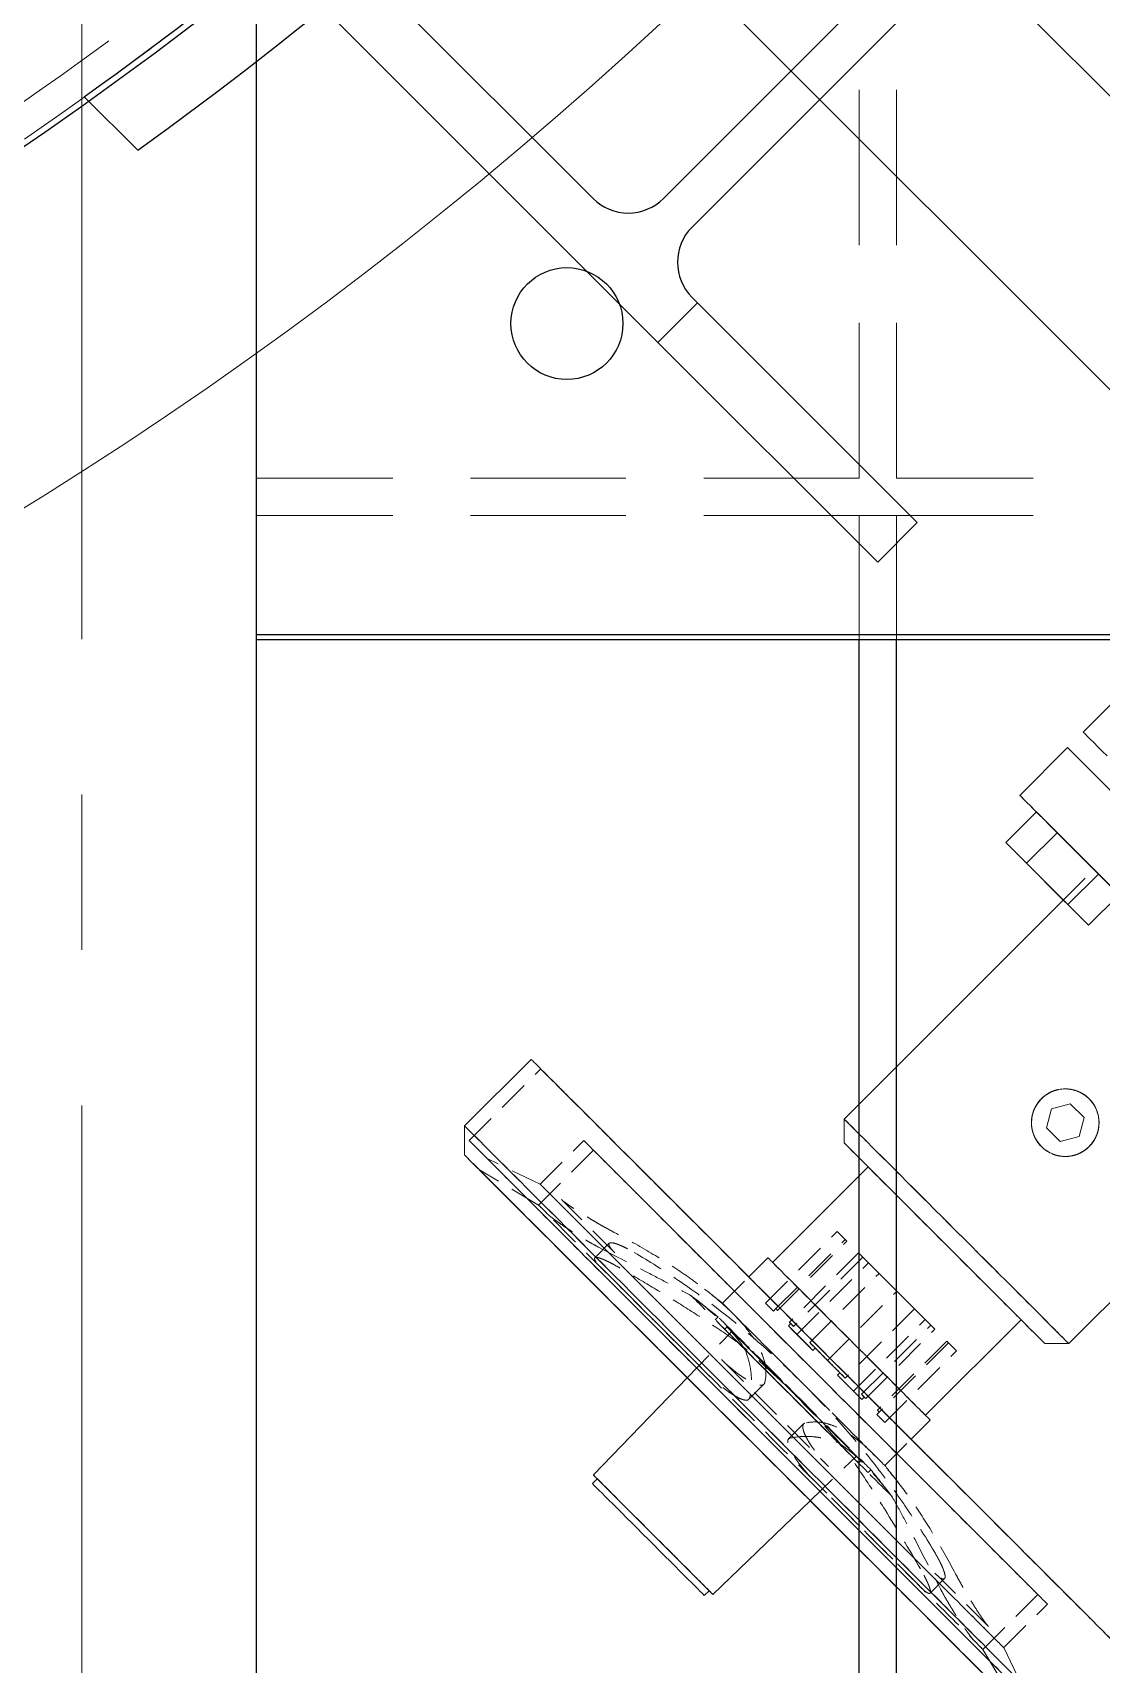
# Model space of a CAD drawing. Header units: millimetres. Extents: x -46397 to 283259, y -8690 to 23983.
# Drawn here: x 122624.5 to 122796.4, y -445.2 to -182.7 of the extents above; entities that cross this region are included whole.
import ezdxf

# ---------------------------------------------------------------- set-up
doc = ezdxf.new("R2010")
doc.units = ezdxf.units.MM
for name, pattern in [('CENTER', [2, 1.25, -0.25, 0.25, -0.25]), ('HIDDEN', [0.375, 0.25, -0.125]), ('HIDDENX2', [0.75, 0.5, -0.25])]:
    doc.linetypes.add(name, pattern=pattern)
for name, color, linetype, lineweight in [('CHUAN NET KHUAT', 4, 'HIDDEN', 0), ('DUONGCHINH', 7, 'Continuous', 25), ('DUONGTAM', 1, 'CENTER', 0)]:
    doc.layers.add(name, color=color, linetype=linetype, lineweight=lineweight)

# ---------------------------------------------------------------- blocks, each defined once
blk = doc.blocks.new('A$Cd0a137ae')
at = {"color": 3, "linetype": 'HIDDENX2', "lineweight": 0, "ltscale": 50}
for radius in [605, 600, 600]:
    blk.add_circle((0, 2.33), radius, dxfattribs=at)
at = {"color": 2, "linetype": 'Continuous', "lineweight": 0}
blk.add_arc((0, 2.33), 606, 270, 90, dxfattribs=at)
at = {"layer": 'DUONGCHINH', "color": 2}
blk.add_circle((0, 2.33), 606, dxfattribs=at)
blk = doc.blocks.new('A$C87972526')
at = {"color": 5, "linetype": 'Continuous', "lineweight": 0}
blk.add_circle((0, 2.34), 656, dxfattribs=at)
blk = doc.blocks.new('ksajd jkajkdqwe')
at = {"color": 2, "linetype": 'Continuous', "lineweight": 0, "ltscale": 10}
for p, q in [((5444.27, -415.94), (5545.83, -517.49)), ((5420.66, -439.56), (5533.63, -552.53)), ((5516.55, -594.84), (5525.58, -585.81)), ((5516.55, -594.84), (5516.55, -594.84)), ((5506.37, -605.02), (5514.05, -597.34)), ((5517.89, -601.18), (5539.91, -623.2)), ((5506.37, -605.02), (5506.37, -605.02)), ((5504.11, -612.61), (5509.03, -607.69)), ((5509.03, -607.69), (5512.36, -611.02)), ((5510.21, -608.87), (5562.47, -661.13)), ((5507.44, -615.94), (5512.36, -611.02)), ((5512.36, -611.02), (5519.02, -617.68)), ((5507.44, -615.94), (5504.11, -612.61)), ((5504.11, -612.61), (5507.44, -615.94)), ((5507.44, -615.94), (5504.11, -612.61)), ((5504.11, -612.61), (5507.44, -615.94)), ((5507.44, -615.94), (5513.36, -621.86)), ((5513.36, -621.86), (5507.44, -615.94)), ((5507.44, -615.94), (5514.1, -622.59)), ((5514.1, -622.59), (5507.44, -615.94)), ((5514.1, -622.59), (5519.02, -617.68)), ((5519.02, -617.68), (5522.35, -621)), ((5478.12, -657.1), (5513.36, -621.86)), ((5517.43, -625.92), (5522.35, -621)), ((5514.1, -622.59), (5517.43, -625.92)), ((5517.43, -625.92), (5514.1, -622.59)), ((5417.06, -658.2), (5427.78, -647.49)), ((5509.82, -653.83), (5509.82, -653.83)), ((5509.82, -653.83), (5509.82, -653.83)), ((5511.45, -655.45), (5510.64, -658.48)), ((5514.48, -654.64), (5511.45, -655.45)), ((5514.48, -654.64), (5511.45, -655.45)), ((5516.7, -656.86), (5514.48, -654.64)), ((5516.7, -656.86), (5514.48, -654.64)), ((5417.06, -662.91), (5417.06, -658.2)), ((5478.12, -660.94), (5478.12, -657.1)), ((5512.86, -660.7), (5510.64, -658.48)), ((5514.24, -693.22), (5549.48, -657.98)), ((5515.89, -659.89), (5516.7, -656.86)), ((5515.89, -659.89), (5516.7, -656.86)), ((5512.86, -660.7), (5515.89, -659.89)), ((5517.51, -661.52), (5517.51, -661.52)), ((5517.51, -661.52), (5517.51, -661.52)), ((5466.59, -680.15), (5481.96, -664.78)), ((5462.75, -682.46), (5465.82, -679.39)), ((5491.19, -704.75), (5506.56, -689.38)), ((5510.4, -693.22), (5514.24, -693.22)), ((5437.76, -714.34), (5452.86, -698.7)), ((5488.88, -708.59), (5491.95, -705.52)), ((5437.62, -715.74), (5438.37, -714.96)), ((5457, -733.58), (5472.64, -718.48)), ((5455.6, -733.72), (5456.38, -732.97))]:
    blk.add_line(p, q, dxfattribs=at)
at = {"color": 1, "linetype": 'HIDDENX2', "lineweight": 0, "ltscale": 10}
for p, q in [((5570.16, -653.45), (5517.89, -601.18)), ((5512.36, -611.02), (5509.03, -607.69)), ((5509.03, -607.69), (5512.36, -611.02)), ((5512.36, -611.02), (5509.03, -607.69)), ((5562.47, -661.13), (5510.21, -608.87)), ((5519.02, -617.68), (5512.36, -611.02)), ((5512.36, -611.02), (5519.02, -617.68)), ((5519.02, -617.68), (5512.36, -611.02)), ((5513.36, -621.86), (5518.28, -616.94)), ((5519.02, -617.68), (5522.34, -621)), ((5522.34, -621), (5519.02, -617.68)), ((5522.35, -621), (5519.02, -617.68)), ((5513.36, -621.86), (5514.1, -622.59)), ((5514.1, -622.59), (5513.36, -621.86)), ((5514.1, -622.59), (5517.43, -625.92)), ((5517.43, -625.92), (5514.1, -622.59)), ((5417.79, -660.55), (5429.31, -649.03)), ((5511.45, -655.45), (5510.64, -658.48)), ((5511.45, -655.45), (5510.64, -658.48)), ((5511.45, -655.45), (5510.64, -658.48)), ((5514.48, -654.64), (5511.45, -655.45)), ((5514.48, -654.64), (5511.45, -655.45)), ((5511.45, -655.45), (5511.45, -655.45)), ((5511.45, -655.45), (5511.45, -655.45)), ((5516.7, -656.86), (5514.48, -654.64)), ((5516.7, -656.86), (5514.48, -654.64)), ((5514.48, -654.64), (5514.48, -654.64)), ((5514.48, -654.64), (5514.48, -654.64)), ((5512.86, -660.7), (5510.64, -658.48)), ((5510.64, -658.48), (5510.64, -658.48)), ((5510.64, -658.48), (5512.86, -660.7)), ((5510.64, -658.48), (5510.64, -658.48)), ((5510.64, -658.48), (5512.86, -660.7)), ((5515.89, -659.89), (5516.7, -656.86)), ((5515.89, -659.89), (5516.7, -656.86)), ((5516.7, -656.86), (5516.7, -656.86)), ((5516.7, -656.86), (5516.7, -656.86)), ((5429.22, -667.57), (5436.23, -660.55)), ((5512.86, -660.7), (5515.89, -659.89)), ((5512.86, -660.7), (5515.89, -659.89)), ((5512.86, -660.7), (5515.89, -659.89)), ((5512.86, -660.7), (5512.86, -660.7)), ((5512.86, -660.7), (5512.86, -660.7)), ((5515.89, -659.89), (5515.89, -659.89)), ((5515.89, -659.89), (5515.89, -659.89)), ((5429.22, -667.57), (5420.67, -663.44)), ((5428.94, -670.92), (5437.77, -662.09)), ((5428.94, -670.92), (5419.42, -665.26)), ((5440.33, -677.08), (5437.99, -679.42)), ((5465.44, -686.69), (5476.97, -675.16)), ((5467.11, -687.59), (5478.25, -676.45)), ((5467.4, -687.88), (5478.54, -676.73)), ((5478.54, -676.73), (5476.97, -675.16)), ((5476.97, -675.16), (5478.54, -676.73)), ((5480.43, -678.63), (5469.29, -689.77)), ((5481.11, -679.31), (5469.97, -690.45)), ((5482.01, -680.2), (5480.43, -678.63)), ((5480.43, -678.63), (5482.01, -680.2)), ((5481.11, -679.31), (5483.71, -681.91)), ((5483.71, -681.91), (5481.11, -679.31)), ((5458.52, -686.69), (5462.75, -682.46)), ((5466.59, -680.15), (5466.59, -680.15)), ((5470.48, -691.73), (5482.01, -680.2)), ((5472.57, -693.05), (5483.71, -681.91)), ((5486.57, -684.77), (5482.01, -680.2)), ((5482.01, -680.2), (5486.57, -684.77)), ((5475.43, -695.91), (5486.57, -684.77)), ((5491.14, -689.33), (5486.57, -684.77)), ((5486.57, -684.77), (5491.14, -689.33)), ((5465.44, -686.69), (5466.73, -687.97)), ((5466.73, -687.97), (5465.44, -686.69)), ((5466.73, -687.97), (5467.11, -687.59)), ((5467.11, -687.59), (5467.4, -687.88)), ((5467.4, -687.88), (5467.11, -687.59)), ((5489.44, -687.63), (5478.29, -698.77)), ((5492.03, -690.23), (5489.43, -687.63)), ((5489.44, -687.63), (5492.03, -690.23)), ((5457.37, -689.38), (5457.82, -688.93)), ((5466.73, -687.97), (5466.73, -687.97)), ((5467.4, -687.88), (5467.4, -687.88)), ((5469.52, -690), (5469.13, -690.38)), ((5469.29, -689.77), (5469.52, -690)), ((5469.52, -690), (5469.29, -689.77)), ((5469.29, -689.77), (5469.29, -689.77)), ((5469.97, -690.45), (5469.52, -690)), ((5469.52, -690), (5469.97, -690.45)), ((5479.61, -700.86), (5491.14, -689.33)), ((5480.89, -701.37), (5492.03, -690.23)), ((5492.71, -690.91), (5491.14, -689.33)), ((5491.14, -689.33), (5492.71, -690.91)), ((5452.86, -698.7), (5460.03, -691.27)), ((5458.91, -690.91), (5459.29, -690.53)), ((5469.13, -690.38), (5470.48, -691.73)), ((5469.13, -690.38), (5473.05, -694.3)), ((5470.48, -691.73), (5469.13, -690.38)), ((5473.05, -694.3), (5469.13, -690.38)), ((5469.13, -690.38), (5469.13, -690.38)), ((5470.48, -691.73), (5473.05, -694.3)), ((5473.05, -694.3), (5470.48, -691.73)), ((5481.57, -702.05), (5492.71, -690.91)), ((5494.61, -692.8), (5483.46, -703.94)), ((5496.18, -694.37), (5494.61, -692.8)), ((5494.61, -692.8), (5496.18, -694.37)), ((5473.43, -693.91), (5472.57, -693.05)), ((5472.57, -693.05), (5473.43, -693.91)), ((5473.05, -694.3), (5473.43, -693.91)), ((5473.05, -694.3), (5473.05, -694.3)), ((5473.43, -693.91), (5475.43, -695.91)), ((5475.43, -695.91), (5473.43, -693.91)), ((5494.89, -693.09), (5483.75, -704.23)), ((5484.65, -705.9), (5496.18, -694.37)), ((5475.43, -695.91), (5477.43, -697.91)), ((5475.43, -695.91), (5475.43, -695.91)), ((5477.43, -697.91), (5475.43, -695.91)), ((5477.43, -697.91), (5477.04, -698.29)), ((5478.29, -698.77), (5477.43, -697.91)), ((5477.43, -697.91), (5478.29, -698.77)), ((5465.21, -699.75), (5462.79, -702.17)), ((5477.04, -698.29), (5479.61, -700.86)), ((5477.04, -698.29), (5480.96, -702.21)), ((5480.96, -702.21), (5477.04, -698.29)), ((5477.04, -698.29), (5477.04, -698.29)), ((5479.61, -700.86), (5477.04, -698.29)), ((5479.61, -700.86), (5480.96, -702.21)), ((5480.96, -702.21), (5479.61, -700.86)), ((5481.34, -701.82), (5480.89, -701.37)), ((5480.89, -701.37), (5481.34, -701.82)), ((5480.96, -702.21), (5481.34, -701.82)), ((5480.96, -702.21), (5480.96, -702.21)), ((5481.34, -701.82), (5481.57, -702.05)), ((5481.57, -702.05), (5481.34, -701.82)), ((5481.57, -702.05), (5481.57, -702.05)), ((5483.75, -704.23), (5483.37, -704.61)), ((5483.37, -704.61), (5484.65, -705.9)), ((5484.65, -705.9), (5483.37, -704.61)), ((5483.37, -704.61), (5483.37, -704.61)), ((5483.46, -703.94), (5483.75, -704.23)), ((5483.46, -703.94), (5483.46, -703.94)), ((5483.75, -704.23), (5483.46, -703.94)), ((5491.19, -704.75), (5491.19, -704.75)), ((5471.59, -706.13), (5469.17, -708.55)), ((5484.65, -712.82), (5488.88, -708.59)), ((5472.64, -718.48), (5480.07, -711.31)), ((5480.43, -712.44), (5480.81, -712.05)), ((5481.96, -713.97), (5482.41, -713.52)), ((5494.26, -731.01), (5491.92, -733.35)), ((5500.42, -742.4), (5509.25, -733.57)), ((5503.77, -742.12), (5510.79, -735.11)), ((5500.42, -742.4), (5506.08, -751.92)), ((5503.77, -742.12), (5507.9, -750.67))]:
    blk.add_line(p, q, dxfattribs=at)
for radius, start, end in [(173.91, 51.0992, 52.3019), (171.74, 50.8121, 52.3947), (171.74, 37.6053, 39.1879), (173.91, 37.6981, 38.9008)]:
    blk.add_arc((5349.3, -822.04), radius, start, end, dxfattribs=at)
at = {"color": 2, "linetype": 'Continuous', "lineweight": 0, "ltscale": 10, "extrusion": (-2.39152e-16, 2.39152e-16, -1)}
for centre, start_param, end_param in [((5520.39, -598.68), -1.570796, 0), ((5520.39, -598.68), 0, 1.570796), ((5517.89, -601.18), 0, 1.570796), ((5510.21, -608.87), 0, 1.570796)]:
    blk.add_ellipse(centre, major_axis=(-3.84, 3.84), ratio=0.000007, start_param=start_param, end_param=end_param, dxfattribs=at)
at = {"color": 1, "linetype": 'HIDDENX2', "lineweight": 0, "ltscale": 10, "extrusion": (-2.39152e-16, 2.39152e-16, -1)}
for centre, major_axis, start_param, end_param in [((5517.89, -601.18), (-3.84, 3.84), -1.570796, 0), ((5536.34, -635), (18.06, -18.06), 0, 3.825859)]:
    blk.add_ellipse(centre, major_axis=major_axis, ratio=0.000007, start_param=start_param, end_param=end_param, dxfattribs=at)
at = {"color": 2, "linetype": 'Continuous', "lineweight": 0, "ltscale": 10, "extrusion": (-6.00361e-12, -6.0031e-12, -1)}
blk.add_ellipse((5510.21, -608.87), major_axis=(-3.84, 3.84), ratio=0.000007, start_param=-1.259754, end_param=0, dxfattribs=at)
at = {"color": 1, "linetype": 'HIDDENX2', "lineweight": 0, "ltscale": 10, "extrusion": (-2.39152e-16, 2.39153e-16, -1)}
blk.add_ellipse((5510.21, -608.87), major_axis=(-3.84, 3.84), ratio=0.000007, start_param=-1.570796, end_param=-1.259754, dxfattribs=at)
at = {"color": 2, "linetype": 'Continuous', "lineweight": 0, "ltscale": 10}
for centre, major_axis, ratio, start_param, end_param in [((5475.81, -695.53), (48.04, -48.04), 0.000007, 0, 3.141593), ((5465.1, -706.24), (48.04, -48.04), 0.000007, -0.000007, 3.141593), ((5496.18, -675.16), (18.06, -18.06), 0.000007, -0.000007, 3.141593), ((5494.26, -677.08), (-16.14, 16.14), 0.000007, 0, 0.704547), ((5494.26, -677.08), (16.14, -16.14), 0.000007, -0.704547, 3.141593), ((5462.75, -708.59), (-45.68, 45.68), 0.000007, 0, 1.352599), ((5462.75, -708.59), (45.68, -45.68), 0.000007, -1.352599, 3.141593), ((5513.67, -657.67), (3.84, -3.84), 1, -0.044885, -0.024237), ((5462.75, -708.59), (-43.33, 43.33), 0.000007, 0, 1.340539), ((5462.75, -708.59), (43.33, -43.33), 0.000007, -1.340539, 3.141593), ((5494.26, -677.08), (12.3, -12.3), 0.000007, 0, 3.141593), ((5478.89, -692.45), (13.07, -13.07), 0.000007, 0, 3.141593), ((5447.38, -723.96), (-9.62, 9.62), 0.000007, 0, 0.359481), ((5447.38, -723.96), (9.62, -9.62), 0.000007, -0.359481, 3.141593), ((5447.38, -723.96), (9.01, -9.01), 0.000007, 0, 3.141593)]:
    blk.add_ellipse(centre, major_axis=major_axis, ratio=ratio, start_param=start_param, end_param=end_param, dxfattribs=at)
at = {"color": 1, "linetype": 'HIDDENX2', "lineweight": 0, "ltscale": 10}
for centre, major_axis, ratio, start_param, end_param in [((5475.81, -695.53), (-48.04, 48.04), 0.000007, 0, 3.141593), ((5513.67, -657.67), (3.84, -3.84), 1, -0.024507, 3.141593), ((5513.67, -657.67), (-3.84, 3.84), 1, 0, 3.096438), ((5465.1, -706.24), (-48.04, 48.04), 0.000007, 0.000007, 3.141586), ((5496.18, -675.16), (-18.06, 18.06), 0.000007, 0.000007, 3.141586), ((5494.26, -677.08), (16.14, -16.14), 0.000007, -2.437045, -0.704547), ((5494.26, -677.08), (-12.3, 12.3), 0.000007, 0, 3.141593), ((5466.97, -704.37), (-35.74, 35.74), 0.000007, -0.766457, -0.28074), ((5486.57, -684.77), (-8.45, 8.45), 0.000007, -0.317831, -0.178451), ((5486.57, -684.77), (-8.45, 8.45), 0.000007, 0.178451, 0.317831), ((5478.89, -692.45), (-13.07, 13.07), 0.000007, 0, 3.141593), ((5486.57, -684.77), (-8.45, 8.45), 0.000007, -0.868746, -0.758031), ((5486.57, -684.77), (8.45, -8.45), 0.000007, -2.383562, -2.272846), ((5486.57, -684.77), (-8.45, 8.45), 0.000007, -1.570796, -1.225649), ((5486.57, -684.77), (8.45, -8.45), 0.000007, -1.915944, -1.570796), ((5486.57, -684.77), (-8.45, 8.45), 0.000007, -1.915944, -1.570796), ((5486.57, -684.77), (8.45, -8.45), 0.000007, -1.570796, -1.225649), ((5469.67, -701.67), (-16.13, 16.13), 0.000007, -1.007334, -0.039864), ((5471.58, -699.76), (-13.07, 13.07), 0.000007, -1.570796, 0.523599), ((5475.43, -695.91), (-8.45, 8.45), 0.000007, -0.317831, -0.178451), ((5475.43, -695.91), (-8.45, 8.45), 0.000007, 0.178451, 0.317831), ((5469.67, -701.67), (12.3, -12.3), 0.000007, -1.570796, 4.712389), ((5470.12, -701.22), (12.3, -12.3), 0.000007, -1.570796, 4.712389), ((5471.58, -699.76), (13.07, -13.07), 0.000007, -2.617994, -0.523599), ((5475.43, -695.91), (-8.45, 8.45), 0.000007, -0.868746, -0.758031), ((5475.43, -695.91), (8.45, -8.45), 0.000007, -2.383562, -2.272846), ((5486.57, -684.77), (-8.45, 8.45), 0.000007, -2.383562, -2.272846), ((5486.57, -684.77), (8.45, -8.45), 0.000007, -0.868746, -0.758031), ((5486.57, -684.77), (8.45, -8.45), 0.000007, -0.317831, -0.178451), ((5486.57, -684.77), (8.45, -8.45), 0.000007, 0.178451, 0.317831), ((5469.67, -701.67), (16.13, -16.13), 0.000007, -2.054532, -1.087061), ((5475.43, -695.91), (-8.45, 8.45), 0.000007, -1.570796, -1.225649), ((5475.43, -695.91), (8.45, -8.45), 0.000007, -1.915944, -1.570796), ((5466.97, -704.37), (35.74, -35.74), 0.000007, -1.813655, -1.327938), ((5475.43, -695.91), (-8.45, 8.45), 0.000007, -1.915944, -1.570796), ((5475.43, -695.91), (8.45, -8.45), 0.000007, -1.570796, -1.225649), ((5462.75, -708.59), (43.33, -43.33), 0.000007, -1.801054, -1.340539), ((5462.75, -708.59), (45.68, -45.68), 0.000007, -1.788994, -1.352599), ((5471.58, -699.76), (13.07, -13.07), 0.000007, -0.523599, 1.570796), ((5475.43, -695.91), (-8.45, 8.45), 0.000007, -2.383562, -2.272846), ((5475.43, -695.91), (8.45, -8.45), 0.000007, -0.868746, -0.758031), ((5475.43, -695.91), (8.45, -8.45), 0.000007, -0.317831, -0.178451), ((5475.43, -695.91), (8.45, -8.45), 0.000007, 0.178451, 0.317831), ((5469.67, -701.67), (16.13, -16.13), 0.000007, 0.039864, 1.007334), ((5447.38, -723.96), (-9.01, 9.01), 0.000007, 0, 3.141593), ((5447.38, -723.96), (-9.62, 9.62), 0.000007, 0.359481, 2.782111), ((5466.97, -704.37), (35.74, -35.74), 0.000007, 0.28074, 0.766457)]:
    blk.add_ellipse(centre, major_axis=major_axis, ratio=ratio, start_param=start_param, end_param=end_param, dxfattribs=at)
for centre, major_axis in [((5475.81, -695.53), (-46.5, 46.5)), ((5464.29, -707.05), (-46.5, 46.5)), ((5473.51, -697.83), (-37.28, 37.28)), ((5464.29, -707.05), (-43.61, 43.61)), ((5473.51, -697.83), (-35.74, 35.74)), ((5466.49, -704.85), (-37.28, 37.28)), ((5478.89, -692.45), (-12.3, 12.3)), ((5469.67, -701.67), (-10.76, 10.76)), ((5470.05, -701.29), (-10.76, 10.76)), ((5470.05, -701.29), (-10.02, 10.02))]:
    blk.add_ellipse(centre, major_axis=major_axis, ratio=0.000007, dxfattribs=at)
at = {"color": 2, "linetype": 'Continuous', "lineweight": 0, "ltscale": 10}
for centre, major_axis, ratio in [((5513.67, -657.67), (-3.84, 3.84), 1), ((5446.61, -724.73), (-8.99, 8.99), 0.000007)]:
    blk.add_ellipse(centre, major_axis=major_axis, ratio=ratio, dxfattribs=at)
at = {"color": 1, "linetype": 'HIDDENX2', "lineweight": 0, "ltscale": 10, "extrusion": (-6.52667e-12, -6.52619e-12, -1)}
blk.add_ellipse((5464.68, -706.66), major_axis=(-35.74, 35.74), ratio=0.000007, start_param=-1.327938, end_param=0.28074, dxfattribs=at)
at = {"color": 1, "linetype": 'HIDDENX2', "lineweight": 0, "ltscale": 10, "extrusion": (-8.1415e-13, -8.13588e-13, -1)}
blk.add_ellipse((5464.68, -706.66), major_axis=(35.74, -35.74), ratio=0.000007, start_param=-2.375135, end_param=-0.766457, dxfattribs=at)
at = {"color": 1, "linetype": 'HIDDENX2', "lineweight": 0, "ltscale": 10, "extrusion": (5.1265e-12, 5.12698e-12, -1)}
blk.add_ellipse((5464.68, -706.66), major_axis=(35.74, -35.74), ratio=0.000007, start_param=-0.28074, end_param=1.327938, dxfattribs=at)
at = {"color": 1, "linetype": 'HIDDENX2', "lineweight": 0, "ltscale": 10}
for points, knots in [([(5516.85, -662.08), (5517.08, -661.91), (5517.31, -661.72), (5517.76, -661.27), (5517.99, -660.99), (5518.39, -660.39), (5518.55, -660.08), (5518.76, -659.59), (5518.82, -659.42), (5518.92, -659.08), (5518.96, -658.91), (5519.07, -658.38), (5519.1, -658.03), (5519.1, -657.32), (5519.07, -656.96), (5518.93, -656.27), (5518.83, -655.93), (5518.56, -655.27), (5518.39, -654.95), (5517.99, -654.36), (5517.77, -654.09), (5517.26, -653.58), (5516.98, -653.35), (5516.39, -652.96), (5516.07, -652.79), (5515.42, -652.52), (5515.08, -652.41), (5514.56, -652.31), (5514.38, -652.28), (5514.02, -652.25), (5513.85, -652.24), (5513.32, -652.24), (5512.96, -652.27), (5512.26, -652.41), (5511.92, -652.51), (5511.27, -652.78), (5510.95, -652.95), (5510.36, -653.35), (5510.08, -653.58), (5509.82, -653.83)], [0.01488504, 0.01488504, 0.01488504, 0.01488504, 0.01567505, 0.01567505, 0.01665474, 0.01665474, 0.01763443, 0.01763443, 0.01812428, 0.01812428, 0.01861412, 0.01861412, 0.01959381, 0.01959381, 0.0205735, 0.0205735, 0.02155319, 0.02155319, 0.02253288, 0.02253288, 0.02351257, 0.02351257, 0.02449226, 0.02449226, 0.02547195, 0.02547195, 0.02645165, 0.02645165, 0.02694149, 0.02694149, 0.02743134, 0.02743134, 0.02841103, 0.02841103, 0.02939072, 0.02939072, 0.03037041, 0.03037041, 0.0313501, 0.0313501, 0.0313501, 0.0313501]), ([(5508.29, -658.44), (5508.28, -658.36), (5508.27, -658.28), (5508.24, -658.03), (5508.23, -657.85), (5508.23, -657.32), (5508.27, -656.97), (5508.41, -656.27), (5508.51, -655.93), (5508.65, -655.57), (5508.67, -655.54), (5508.68, -655.52)], [0.026724281, 0.026724281, 0.026724281, 0.026724281, 0.02694149, 0.02694149, 0.027431336, 0.027431336, 0.028411026, 0.028411026, 0.029390717, 0.029390717, 0.029476944, 0.029476944, 0.029476944, 0.029476944]), ([(5508.8, -655.25), (5508.75, -655.36), (5508.69, -655.48), (5508.64, -655.6), (5508.64, -655.6), (5508.64, -655.6)], [0.0016097687, 0.0016097687, 0.0016097687, 0.0016097687, 0.0019593811, 0.0019593811, 0.0019594751, 0.0019594751, 0.0019594751, 0.0019594751]), ([(5509.82, -653.83), (5509.57, -654.08), (5509.34, -654.36), (5509.09, -654.74), (5509.04, -654.82), (5508.99, -654.91)], [0, 0, 0, 0, 0.000979691, 0.000979691, 0.001258114, 0.001258114, 0.001258114, 0.001258114]), ([(5509.11, -654.72), (5509.12, -654.7), (5509.13, -654.68), (5509.34, -654.36), (5509.57, -654.08), (5509.82, -653.83)], [0.030306589, 0.030306589, 0.030306589, 0.030306589, 0.030370407, 0.030370407, 0.031350098, 0.031350098, 0.031350098, 0.031350098]), ([(5508.34, -656.61), (5508.27, -656.96), (5508.23, -657.32), (5508.23, -658.03), (5508.27, -658.38), (5508.41, -659.08), (5508.51, -659.42), (5508.71, -659.91), (5508.79, -660.07), (5508.95, -660.39), (5509.05, -660.54), (5509.35, -660.99), (5509.57, -661.26), (5510.07, -661.77), (5510.35, -662), (5510.95, -662.39), (5511.26, -662.56), (5511.75, -662.76), (5511.92, -662.82), (5512.26, -662.93), (5512.44, -662.97), (5512.96, -663.07), (5513.31, -663.11), (5514.02, -663.11), (5514.38, -663.07), (5515.07, -662.94), (5515.41, -662.83), (5515.74, -662.7)], [0.00293916, 0.00293916, 0.00293916, 0.00293916, 0.00391876, 0.00391876, 0.00489845, 0.00489845, 0.00587814, 0.00587814, 0.00636799, 0.00636799, 0.00685783, 0.00685783, 0.00783752, 0.00783752, 0.00881722, 0.00881722, 0.00979691, 0.00979691, 0.01028675, 0.01028675, 0.0107766, 0.0107766, 0.01175629, 0.01175629, 0.01273598, 0.01273598, 0.01371559, 0.01371559, 0.01371559, 0.01371559]), ([(5510.1, -661.78), (5510.01, -661.69), (5509.92, -661.61), (5509.57, -661.26), (5509.35, -660.99), (5509.13, -660.66), (5509.1, -660.63), (5509.08, -660.59)], [0.023166944, 0.023166944, 0.023166944, 0.023166944, 0.023512573, 0.023512573, 0.024492264, 0.024492264, 0.024606837, 0.024606837, 0.024606837, 0.024606837]), ([(5517.51, -661.52), (5517.26, -661.77), (5516.99, -661.99), (5516.39, -662.39), (5516.07, -662.56), (5515.58, -662.76), (5515.42, -662.82), (5515.08, -662.92), (5514.9, -662.97), (5514.38, -663.07), (5514.03, -663.11), (5513.32, -663.11), (5512.96, -663.07), (5512.27, -662.94), (5511.93, -662.83), (5511.53, -662.67), (5511.45, -662.64), (5511.39, -662.6)], [0.015676647, 0.015676647, 0.015676647, 0.015676647, 0.01665474, 0.01665474, 0.01763443, 0.01763443, 0.018124275, 0.018124275, 0.018614121, 0.018614121, 0.019593811, 0.019593811, 0.020573502, 0.020573502, 0.021553192, 0.021553192, 0.021763682, 0.021763682, 0.021763682, 0.021763682]), ([(5516, -662.58), (5516.24, -662.47), (5516.46, -662.34), (5516.74, -662.16), (5516.79, -662.12), (5516.84, -662.08)], [0.0139793885, 0.0139793885, 0.0139793885, 0.0139793885, 0.0146953584, 0.0146953584, 0.0148758227, 0.0148758227, 0.0148758227, 0.0148758227]), ([(5441.1, -675.32), (5440.73, -675.13), (5440.35, -674.92), (5439.53, -674.46), (5439.09, -674.22), (5438.44, -673.84), (5438.22, -673.71), (5437.78, -673.45), (5437.56, -673.32), (5436.9, -672.93), (5436.47, -672.66), (5435.84, -672.27), (5435.64, -672.14), (5435.24, -671.89), (5435.05, -671.77), (5434.68, -671.53), (5434.51, -671.41), (5434.17, -671.19), (5434.01, -671.08), (5433.56, -670.77), (5433.31, -670.58), (5432.99, -670.34), (5432.9, -670.27), (5432.75, -670.14), (5432.68, -670.08), (5432.63, -670.03)], [0.00000026, 0.00000026, 0.00000026, 0.00000026, 0.00140735, 0.00140735, 0.00281445, 0.00281445, 0.003518, 0.003518, 0.00422155, 0.00422155, 0.00562864, 0.00562864, 0.00633219, 0.00633219, 0.00703574, 0.00703574, 0.00773929, 0.00773929, 0.00844284, 0.00844284, 0.00984993, 0.00984993, 0.01055348, 0.01055348, 0.01125703, 0.01125703, 0.01125703, 0.01125703]), ([(5430.34, -672.32), (5430.44, -672.42), (5430.59, -672.55), (5430.89, -672.8), (5431.01, -672.89), (5431.26, -673.08), (5431.39, -673.18), (5431.68, -673.39), (5431.84, -673.5), (5432.17, -673.74), (5432.34, -673.86), (5432.88, -674.23), (5433.27, -674.49), (5434.09, -675.04), (5434.51, -675.31), (5435.16, -675.71), (5435.38, -675.85), (5435.82, -676.12), (5436.03, -676.25), (5436.46, -676.51), (5436.67, -676.63), (5437.1, -676.88), (5437.31, -677), (5437.92, -677.34), (5438.31, -677.55), (5438.67, -677.75)], [0.00000021, 0.00000021, 0.00000021, 0.00000021, 0.00140383, 0.00140383, 0.00210564, 0.00210564, 0.00280745, 0.00280745, 0.00350926, 0.00350926, 0.00421107, 0.00421107, 0.00561469, 0.00561469, 0.00701831, 0.00701831, 0.00772012, 0.00772012, 0.00842194, 0.00842194, 0.00912375, 0.00912375, 0.00982556, 0.00982556, 0.01122918, 0.01122918, 0.01122918, 0.01122918]), ([(5441.22, -678.62), (5440.97, -678.37), (5440.77, -678.14), (5440.54, -677.84), (5440.47, -677.74), (5440.37, -677.57), (5440.33, -677.49), (5440.28, -677.35), (5440.27, -677.29), (5440.27, -677.18), (5440.29, -677.14), (5440.37, -677.03), (5440.48, -676.99), (5440.8, -676.99), (5441, -677.03), (5441.37, -677.13), (5441.5, -677.17), (5441.79, -677.28), (5441.94, -677.34), (5442.26, -677.47), (5442.42, -677.55), (5442.77, -677.71), (5442.96, -677.8), (5443.52, -678.1), (5443.92, -678.31), (5444.34, -678.56)], [0.00000027, 0.00000027, 0.00000027, 0.00000027, 0.00140785, 0.00140785, 0.00211163, 0.00211163, 0.00281542, 0.00281542, 0.00351921, 0.00351921, 0.00422299, 0.00422299, 0.00563057, 0.00563057, 0.00703814, 0.00703814, 0.00774193, 0.00774193, 0.00844572, 0.00844572, 0.0091495, 0.0091495, 0.00985329, 0.00985329, 0.01126086, 0.01126086, 0.01126086, 0.01126086]), ([(5460.27, -688.44), (5459.23, -687.4), (5458.04, -686.34), (5456.03, -684.72), (5455.33, -684.17), (5453.85, -683.07), (5453.07, -682.52), (5450.66, -680.87), (5448.92, -679.76), (5445.18, -677.53), (5443.19, -676.42), (5441.1, -675.32)], [0.03241647, 0.03241647, 0.03241647, 0.03241647, 0.04048044, 0.04048044, 0.04451242, 0.04451242, 0.04854441, 0.04854441, 0.05660837, 0.05660837, 0.06467234, 0.06467234, 0.06467234, 0.06467234]), ([(5441.91, -680.98), (5441.5, -680.74), (5441.1, -680.52), (5440.36, -680.13), (5440, -679.96), (5439.53, -679.75), (5439.38, -679.69), (5439.11, -679.57), (5438.97, -679.53), (5438.62, -679.41), (5438.42, -679.36), (5438.2, -679.35), (5438.14, -679.36), (5438.04, -679.38), (5438, -679.41), (5437.95, -679.47), (5437.94, -679.51), (5437.95, -679.61), (5437.96, -679.67), (5438.05, -679.87), (5438.15, -680.04), (5438.39, -680.33), (5438.48, -680.44), (5438.69, -680.67), (5438.81, -680.79), (5438.93, -680.92)], [0.00000022, 0.00000022, 0.00000022, 0.00000022, 0.00140341, 0.00140341, 0.00280661, 0.00280661, 0.00350821, 0.00350821, 0.00420981, 0.00420981, 0.005613, 0.005613, 0.0063146, 0.0063146, 0.0070162, 0.0070162, 0.00771779, 0.00771779, 0.00841939, 0.00841939, 0.00982259, 0.00982259, 0.01052419, 0.01052419, 0.01122578, 0.01122578, 0.01122578, 0.01122578]), ([(5438.67, -677.75), (5441.45, -679.2), (5444.1, -680.55), (5447.84, -682.48), (5449.05, -683.11), (5451.37, -684.34), (5452.49, -684.94), (5453.55, -685.56)], [0.00000026, 0.00000026, 0.00000026, 0.00000026, 0.01074435, 0.01074435, 0.0161164, 0.0161164, 0.02148845, 0.02148845, 0.02148845, 0.02148845]), ([(5444.34, -678.56), (5446.74, -679.96), (5449.1, -681.45), (5453.78, -684.63), (5456.09, -686.31), (5460.65, -689.86), (5462.91, -691.73), (5467.35, -695.65), (5469.5, -697.68), (5471.58, -699.76)], [0.00000022, 0.00000022, 0.00000022, 0.00000022, 0.00810936, 0.00810936, 0.0162185, 0.0162185, 0.02432765, 0.02432765, 0.03243679, 0.03243679, 0.03243679, 0.03243679]), ([(5461.05, -693.06), (5459.48, -691.93), (5457.89, -690.85), (5454.68, -688.74), (5453.07, -687.71), (5449.84, -685.7), (5448.24, -684.73), (5445.05, -682.82), (5443.48, -681.89), (5441.91, -680.98)], [0.0439983, 0.0439983, 0.0439983, 0.0439983, 0.04937679, 0.04937679, 0.05475527, 0.05475527, 0.06013376, 0.06013376, 0.06551224, 0.06551224, 0.06551224, 0.06551224]), ([(5465.32, -699.54), (5465.53, -698.75), (5465.58, -697.93), (5465.36, -696.22), (5465.1, -695.33), (5464.27, -693.47), (5463.69, -692.51), (5462.21, -690.51), (5461.31, -689.49), (5460.27, -688.44)], [0.00000021, 0.00000021, 0.00000021, 0.00000021, 0.00810427, 0.00810427, 0.01620834, 0.01620834, 0.0243124, 0.0243124, 0.03241647, 0.03241647, 0.03241647, 0.03241647]), ([(5462.16, -694.17), (5462.46, -694.92), (5462.69, -695.66), (5463.02, -697.09), (5463.12, -697.77), (5463.27, -699.74), (5463.17, -700.93), (5462.9, -701.97)], [0.04402767, 0.04402767, 0.04402767, 0.04402767, 0.04943433, 0.04943433, 0.054841, 0.054841, 0.06565433, 0.06565433, 0.06565433, 0.06565433]), ([(5462.9, -701.97), (5462.86, -702.11), (5462.78, -702.2), (5462.54, -702.31), (5462.37, -702.33), (5462.06, -702.28), (5461.95, -702.26), (5461.71, -702.18), (5461.58, -702.14), (5461.17, -701.97), (5460.87, -701.81), (5460.38, -701.53), (5460.2, -701.42), (5459.85, -701.2), (5459.67, -701.08), (5459.3, -700.82), (5459.12, -700.68), (5458.74, -700.4), (5458.54, -700.25), (5457.96, -699.78), (5457.58, -699.46), (5457, -698.94), (5456.81, -698.77), (5456.44, -698.42), (5456.26, -698.24), (5456.08, -698.07)], [0.00000021, 0.00000021, 0.00000021, 0.00000021, 0.0014034, 0.0014034, 0.0028066, 0.0028066, 0.00350819, 0.00350819, 0.00420979, 0.00420979, 0.00561299, 0.00561299, 0.00631458, 0.00631458, 0.00701618, 0.00701618, 0.00771778, 0.00771778, 0.00841938, 0.00841938, 0.00982257, 0.00982257, 0.01052417, 0.01052417, 0.01122577, 0.01122577, 0.01122577, 0.01122577]), ([(5458.38, -695.78), (5458.73, -696.13), (5459.1, -696.48), (5459.68, -696.98), (5459.88, -697.15), (5460.27, -697.47), (5460.47, -697.63), (5460.86, -697.93), (5461.05, -698.08), (5461.44, -698.35), (5461.64, -698.49), (5462.2, -698.86), (5462.56, -699.07), (5463.24, -699.44), (5463.55, -699.58), (5463.97, -699.74), (5464.11, -699.78), (5464.36, -699.85), (5464.47, -699.87), (5464.68, -699.9), (5464.77, -699.9), (5464.94, -699.88), (5465.02, -699.86), (5465.21, -699.78), (5465.29, -699.68), (5465.32, -699.54)], [0.0000002, 0.0000002, 0.0000002, 0.0000002, 0.00140778, 0.00140778, 0.00211156, 0.00211156, 0.00281535, 0.00281535, 0.00351914, 0.00351914, 0.00422292, 0.00422292, 0.0056305, 0.0056305, 0.00703807, 0.00703807, 0.00774186, 0.00774186, 0.00844564, 0.00844564, 0.00914943, 0.00914943, 0.00985322, 0.00985322, 0.01126079, 0.01126079, 0.01126079, 0.01126079]), ([(5471.58, -699.76), (5473.66, -701.83), (5475.67, -703.97), (5479.54, -708.35), (5481.41, -710.59), (5484.1, -714.05), (5484.97, -715.21), (5486.67, -717.54), (5487.49, -718.71), (5489.88, -722.23), (5491.38, -724.61), (5492.78, -727)], [0.03243679, 0.03243679, 0.03243679, 0.03243679, 0.04053385, 0.04053385, 0.04863091, 0.04863091, 0.05267943, 0.05267943, 0.05672796, 0.05672796, 0.06482502, 0.06482502, 0.06482502, 0.06482502]), ([(5471.8, -706.02), (5471.66, -706.05), (5471.56, -706.13), (5471.45, -706.39), (5471.43, -706.56), (5471.47, -706.87), (5471.49, -706.98), (5471.56, -707.23), (5471.6, -707.36), (5471.76, -707.79), (5471.9, -708.1), (5472.17, -708.6), (5472.27, -708.78), (5472.49, -709.14), (5472.6, -709.32), (5472.85, -709.7), (5472.98, -709.89), (5473.26, -710.28), (5473.41, -710.48), (5473.86, -711.07), (5474.18, -711.46), (5474.69, -712.04), (5474.86, -712.23), (5475.21, -712.6), (5475.39, -712.79), (5475.57, -712.96)], [0.00000021, 0.00000021, 0.00000021, 0.00000021, 0.0014073, 0.0014073, 0.0028144, 0.0028144, 0.00351795, 0.00351795, 0.00422149, 0.00422149, 0.00562859, 0.00562859, 0.00633214, 0.00633214, 0.00703569, 0.00703569, 0.00773923, 0.00773923, 0.00844278, 0.00844278, 0.00984988, 0.00984988, 0.01055343, 0.01055343, 0.01125697, 0.01125697, 0.01125697, 0.01125697]), ([(5482.9, -711.07), (5481.86, -710.03), (5480.85, -709.15), (5478.87, -707.68), (5477.91, -707.1), (5476.5, -706.46), (5476.04, -706.28), (5475.14, -706.02), (5474.7, -705.92), (5473.41, -705.76), (5472.59, -705.81), (5471.8, -706.02)], [0.03243683, 0.03243683, 0.03243683, 0.03243683, 0.04053389, 0.04053389, 0.04863095, 0.04863095, 0.05267947, 0.05267947, 0.056728, 0.056728, 0.06482506, 0.06482506, 0.06482506, 0.06482506]), ([(5473.27, -715.26), (5472.92, -714.9), (5472.57, -714.54), (5472.06, -713.96), (5471.89, -713.77), (5471.56, -713.38), (5471.4, -713.19), (5471.1, -712.8), (5470.95, -712.61), (5470.66, -712.23), (5470.52, -712.04), (5470.14, -711.49), (5469.91, -711.14), (5469.53, -710.47), (5469.37, -710.17), (5469.2, -709.76), (5469.16, -709.63), (5469.08, -709.39), (5469.06, -709.28), (5469.03, -709.07), (5469.03, -708.98), (5469.04, -708.82), (5469.05, -708.75), (5469.14, -708.56), (5469.23, -708.48), (5469.37, -708.44)], [0.0000002, 0.0000002, 0.0000002, 0.0000002, 0.00140382, 0.00140382, 0.00210564, 0.00210564, 0.00280745, 0.00280745, 0.00350926, 0.00350926, 0.00421107, 0.00421107, 0.00561469, 0.00561469, 0.00701831, 0.00701831, 0.00772012, 0.00772012, 0.00842193, 0.00842193, 0.00912374, 0.00912374, 0.00982555, 0.00982555, 0.01122917, 0.01122917, 0.01122917, 0.01122917]), ([(5469.37, -708.44), (5470.41, -708.17), (5471.6, -708.07), (5473.25, -708.2), (5473.58, -708.24), (5474.27, -708.34), (5474.62, -708.41), (5475.69, -708.66), (5476.43, -708.88), (5477.17, -709.18)], [-0.04421542, -0.04421542, -0.04421542, -0.04421542, -0.03340233, -0.03340233, -0.03069906, -0.03069906, -0.02799578, -0.02799578, -0.02258924, -0.02258924, -0.02258924, -0.02258924]), ([(5490.36, -729.43), (5488.52, -726.26), (5486.62, -723.07), (5483.63, -718.27), (5482.61, -716.67), (5480.5, -713.47), (5479.42, -711.87), (5478.28, -710.29)], [0.00000022, 0.00000022, 0.00000022, 0.00000022, 0.01074431, 0.01074431, 0.01611636, 0.01611636, 0.02148841, 0.02148841, 0.02148841, 0.02148841]), ([(5496.02, -730.24), (5494.91, -728.13), (5493.8, -726.15), (5491.59, -722.44), (5490.49, -720.71), (5488.28, -717.49), (5487.19, -716.01), (5485, -713.31), (5483.94, -712.11), (5482.9, -711.07)], [0.00000026, 0.00000026, 0.00000026, 0.00000026, 0.0081094, 0.0081094, 0.01621855, 0.01621855, 0.02432769, 0.02432769, 0.03243683, 0.03243683, 0.03243683, 0.03243683]), ([(5485.78, -717.79), (5486.4, -718.85), (5487, -719.97), (5488.24, -722.29), (5488.86, -723.5), (5490.79, -727.24), (5492.14, -729.89), (5493.59, -732.67)], [0.00000123, 0.00000123, 0.00000123, 0.00000123, 0.00537328, 0.00537328, 0.01074533, 0.01074533, 0.02148942, 0.02148942, 0.02148942, 0.02148942]), ([(5492.78, -727), (5493.03, -727.42), (5493.24, -727.82), (5493.63, -728.57), (5493.8, -728.92), (5494, -729.4), (5494.06, -729.55), (5494.16, -729.84), (5494.21, -729.97), (5494.31, -730.34), (5494.35, -730.54), (5494.35, -730.78), (5494.34, -730.85), (5494.3, -730.95), (5494.28, -731), (5494.21, -731.05), (5494.16, -731.07), (5494.05, -731.07), (5493.99, -731.06), (5493.78, -730.99), (5493.61, -730.89), (5493.3, -730.65), (5493.19, -730.56), (5492.96, -730.36), (5492.84, -730.24), (5492.72, -730.12)], [0.00000022, 0.00000022, 0.00000022, 0.00000022, 0.00140731, 0.00140731, 0.00281441, 0.00281441, 0.00351796, 0.00351796, 0.00422151, 0.00422151, 0.0056286, 0.0056286, 0.00633215, 0.00633215, 0.0070357, 0.0070357, 0.00773925, 0.00773925, 0.0084428, 0.0084428, 0.00984989, 0.00984989, 0.01055344, 0.01055344, 0.01125699, 0.01125699, 0.01125699, 0.01125699]), ([(5490.42, -732.41), (5490.68, -732.66), (5490.9, -732.87), (5491.2, -733.1), (5491.29, -733.17), (5491.46, -733.28), (5491.54, -733.32), (5491.67, -733.38), (5491.73, -733.39), (5491.83, -733.4), (5491.87, -733.39), (5491.97, -733.32), (5491.99, -733.22), (5491.98, -732.92), (5491.93, -732.73), (5491.81, -732.37), (5491.77, -732.24), (5491.66, -731.96), (5491.59, -731.81), (5491.45, -731.5), (5491.37, -731.33), (5491.2, -730.98), (5491.11, -730.8), (5490.82, -730.24), (5490.6, -729.84), (5490.36, -729.43)], [0.00000027, 0.00000027, 0.00000027, 0.00000027, 0.0014039, 0.0014039, 0.00210571, 0.00210571, 0.00280752, 0.00280752, 0.00350933, 0.00350933, 0.00421114, 0.00421114, 0.00561476, 0.00561476, 0.00701838, 0.00701838, 0.00772019, 0.00772019, 0.008422, 0.008422, 0.00912382, 0.00912382, 0.00982563, 0.00982563, 0.01122925, 0.01122925, 0.01122925, 0.01122925]), ([(5501.31, -738.71), (5501.21, -738.61), (5501.08, -738.45), (5500.84, -738.14), (5500.75, -738.03), (5500.57, -737.77), (5500.47, -737.63), (5500.27, -737.34), (5500.16, -737.18), (5499.93, -736.84), (5499.81, -736.66), (5499.45, -736.11), (5499.2, -735.71), (5498.68, -734.87), (5498.42, -734.44), (5498.02, -733.79), (5497.89, -733.56), (5497.63, -733.12), (5497.5, -732.9), (5497.25, -732.47), (5497.13, -732.25), (5496.88, -731.83), (5496.77, -731.61), (5496.42, -731), (5496.21, -730.61), (5496.02, -730.24)], [0.00000021, 0.00000021, 0.00000021, 0.00000021, 0.00140778, 0.00140778, 0.00211157, 0.00211157, 0.00281535, 0.00281535, 0.00351914, 0.00351914, 0.00422293, 0.00422293, 0.0056305, 0.0056305, 0.00703807, 0.00703807, 0.00774186, 0.00774186, 0.00844565, 0.00844565, 0.00914943, 0.00914943, 0.00985322, 0.00985322, 0.01126079, 0.01126079, 0.01126079, 0.01126079]), ([(5493.59, -732.67), (5493.79, -733.03), (5494, -733.42), (5494.45, -734.23), (5494.7, -734.66), (5495.09, -735.31), (5495.22, -735.52), (5495.49, -735.96), (5495.62, -736.17), (5496.03, -736.83), (5496.3, -737.25), (5496.71, -737.86), (5496.84, -738.06), (5497.1, -738.45), (5497.23, -738.64), (5497.48, -738.99), (5497.6, -739.17), (5497.83, -739.5), (5497.95, -739.65), (5498.27, -740.09), (5498.46, -740.34), (5498.7, -740.64), (5498.78, -740.73), (5498.91, -740.89), (5498.97, -740.95), (5499.02, -741)], [0.00000026, 0.00000026, 0.00000026, 0.00000026, 0.00140345, 0.00140345, 0.00280665, 0.00280665, 0.00350825, 0.00350825, 0.00420985, 0.00420985, 0.00561304, 0.00561304, 0.00631464, 0.00631464, 0.00701624, 0.00701624, 0.00771783, 0.00771783, 0.00841943, 0.00841943, 0.00982263, 0.00982263, 0.01052422, 0.01052422, 0.01122582, 0.01122582, 0.01122582, 0.01122582])]:
    blk.add_open_spline(points, degree=3, knots=knots, dxfattribs=at)
at = {"color": 2, "linetype": 'Continuous', "lineweight": 0, "ltscale": 10}
for points, knots in [([(5509.82, -653.83), (5510.08, -653.57), (5510.35, -653.35), (5510.94, -652.96), (5511.26, -652.79), (5511.63, -652.63), (5511.67, -652.62), (5511.71, -652.6)], [0, 0, 0, 0, 0.000979691, 0.000979691, 0.001959381, 0.001959381, 0.002079548, 0.002079548, 0.002079548, 0.002079548]), ([(5512.46, -652.37), (5512.51, -652.36), (5512.56, -652.35), (5512.96, -652.27), (5513.31, -652.24), (5513.73, -652.24), (5513.79, -652.24), (5513.85, -652.24)], [0.002798906, 0.002798906, 0.002798906, 0.002798906, 0.002939072, 0.002939072, 0.003918762, 0.003918762, 0.004083677, 0.004083677, 0.004083677, 0.004083677]), ([(5514.54, -652.31), (5514.6, -652.32), (5514.66, -652.33), (5515.07, -652.41), (5515.42, -652.51), (5515.91, -652.72), (5516.07, -652.79), (5516.38, -652.96), (5516.54, -653.05), (5516.74, -653.19), (5516.8, -653.23), (5516.86, -653.27)], [0.004725561, 0.004725561, 0.004725561, 0.004725561, 0.004898453, 0.004898453, 0.005878143, 0.005878143, 0.006367989, 0.006367989, 0.006857834, 0.006857834, 0.0070533, 0.0070533, 0.0070533, 0.0070533]), ([(5508.64, -655.6), (5508.51, -655.93), (5508.41, -656.27), (5508.34, -656.61), (5508.34, -656.61), (5508.34, -656.61)], [0.0019594751, 0.0019594751, 0.0019594751, 0.0019594751, 0.0029390717, 0.0029390717, 0.0029391567, 0.0029391567, 0.0029391567, 0.0029391567]), ([(5517.35, -653.68), (5517.41, -653.73), (5517.46, -653.78), (5517.76, -654.08), (5517.99, -654.36), (5518.23, -654.71), (5518.26, -654.77), (5518.3, -654.83)], [0.007639937, 0.007639937, 0.007639937, 0.007639937, 0.007837524, 0.007837524, 0.008817215, 0.008817215, 0.009011731, 0.009011731, 0.009011731, 0.009011731]), ([(5518.61, -655.4), (5518.63, -655.47), (5518.66, -655.53), (5518.76, -655.76), (5518.82, -655.93), (5518.92, -656.27), (5518.96, -656.44), (5519.07, -656.96), (5519.1, -657.31), (5519.1, -657.73), (5519.1, -657.79), (5519.1, -657.84)], [0.009606256, 0.009606256, 0.009606256, 0.009606256, 0.009796906, 0.009796906, 0.010286751, 0.010286751, 0.010776596, 0.010776596, 0.011756287, 0.011756287, 0.011914756, 0.011914756, 0.011914756, 0.011914756]), ([(5509.08, -660.59), (5508.91, -660.32), (5508.77, -660.04), (5508.51, -659.42), (5508.41, -659.08), (5508.32, -658.64), (5508.3, -658.54), (5508.29, -658.44)], [0.024606837, 0.024606837, 0.024606837, 0.024606837, 0.025471955, 0.025471955, 0.026451645, 0.026451645, 0.026724281, 0.026724281, 0.026724281, 0.026724281]), ([(5519.03, -658.57), (5519.02, -658.62), (5519.01, -658.68), (5518.93, -659.07), (5518.83, -659.42), (5518.67, -659.79), (5518.66, -659.82), (5518.64, -659.86)], [0.012590071, 0.012590071, 0.012590071, 0.012590071, 0.012735977, 0.012735977, 0.013715668, 0.013715668, 0.013829647, 0.013829647, 0.013829647, 0.013829647]), ([(5518.24, -660.61), (5518.22, -660.63), (5518.21, -660.66), (5517.99, -660.98), (5517.76, -661.26), (5517.51, -661.51), (5517.51, -661.51), (5517.51, -661.52)], [0.014610471, 0.014610471, 0.014610471, 0.014610471, 0.014695358, 0.014695358, 0.015675049, 0.015675049, 0.015676647, 0.015676647, 0.015676647, 0.015676647]), ([(5511.39, -662.6), (5511.13, -662.49), (5510.89, -662.35), (5510.46, -662.07), (5510.28, -661.93), (5510.1, -661.78)], [0.021763682, 0.021763682, 0.021763682, 0.021763682, 0.022532883, 0.022532883, 0.023166944, 0.023166944, 0.023166944, 0.023166944]), ([(5515.74, -662.7), (5515.74, -662.7), (5515.74, -662.7), (5515.83, -662.66), (5515.92, -662.62), (5516, -662.58)], [0.0137155874, 0.0137155874, 0.0137155874, 0.0137155874, 0.0137156679, 0.0137156679, 0.0139793885, 0.0139793885, 0.0139793885, 0.0139793885])]:
    blk.add_open_spline(points, degree=3, knots=knots, dxfattribs=at)
at = {"color": 1, "linetype": 'HIDDENX2', "lineweight": 0, "ltscale": 10}
for points in [[(5511.71, -652.6), (5511.96, -652.51), (5512.21, -652.43), (5512.46, -652.37)], [(5513.85, -652.24), (5514.08, -652.25), (5514.31, -652.27), (5514.54, -652.31)], [(5516.86, -653.27), (5517.03, -653.4), (5517.2, -653.53), (5517.35, -653.68)], [(5508.97, -654.94), (5508.92, -655.03), (5508.87, -655.12), (5508.82, -655.22)], [(5518.3, -654.83), (5518.41, -655.02), (5518.52, -655.21), (5518.61, -655.4)], [(5519.1, -657.84), (5519.09, -658.09), (5519.07, -658.33), (5519.03, -658.57)], [(5518.64, -659.86), (5518.53, -660.12), (5518.39, -660.37), (5518.24, -660.61)], [(5453.55, -685.56), (5455.56, -687.08), (5459.01, -690.03), (5461.31, -692.82), (5462.16, -694.17)], [(5478.28, -710.29), (5475.66, -707.17), (5470.16, -701.18), (5464.17, -695.68), (5461.05, -693.06)], [(5477.17, -709.18), (5478.52, -710.03), (5481.31, -712.33), (5484.26, -715.78), (5485.78, -717.79)]]:
    blk.add_open_spline(points, degree=3, dxfattribs=at)
at = {"color": 2, "linetype": 'Continuous', "lineweight": 0, "ltscale": 10}
for points in [[(5508.68, -655.52), (5508.8, -655.24), (5508.94, -654.97), (5509.11, -654.72)], [(5508.82, -655.22), (5508.81, -655.23), (5508.81, -655.24), (5508.8, -655.25)], [(5508.99, -654.91), (5508.98, -654.92), (5508.98, -654.93), (5508.97, -654.94)], [(5516.84, -662.08), (5516.85, -662.08), (5516.85, -662.08), (5516.85, -662.08)]]:
    blk.add_open_spline(points, degree=3, dxfattribs=at)
blk = doc.blocks.new('SD2-3')
blk.add_circle((50, 319.38), 9)
at = {"layer": 'CHUAN NET KHUAT', "ltscale": 100}
for p, q in [((97, 294.5), (97, 604.2)), ((103, 294.5), (103, 604.2)), ((97, 294.5), (0, 294.5)), ((200, 294.5), (103, 294.5)), ((97, 288.5), (0, 288.5)), ((103, 288.5), (97, 288.5)), ((97, 268.5), (97, 288.5)), ((200, 288.5), (103, 288.5)), ((103, 268.5), (103, 288.5))]:
    blk.add_line(p, q, dxfattribs=at)
at = {"layer": 'DUONGCHINH'}
for p, q in [((0, 1428.5), (0, 268.5)), ((200, 268.5), (0, 268.5)), ((0, 268.5), (0, 0)), ((97, -33.23), (97, 268.5)), ((103, -33.23), (103, 268.5))]:
    blk.add_line(p, q, dxfattribs=at)
blk = doc.blocks.new('sd2-4')
at = {"layer": 'DUONGCHINH', "color": 8}
for p, q in [((0, 0), (0, -200)), ((200, 0), (0, 0)), ((200, -92.11), (200, 0)), ((93.64, -17.98), (100, -11.61)), ((100, -11.61), (135.36, -46.97)), ((128.99, -53.33), (93.64, -17.98)), ((135.36, -46.97), (128.99, -53.33)), ((188.39, -100), (135.36, -46.97)), ((128.99, -53.33), (129.88, -54.21)), ((129.88, -65.53), (65.53, -129.88)), ((70.12, -134.47), (134.47, -70.12)), ((145.79, -70.12), (182.02, -106.36)), ((227.63, -86.49), (219.03, -77.89)), ((11.61, -100), (17.98, -93.64)), ((17.98, -93.64), (53.33, -128.99)), ((46.97, -135.36), (11.61, -100)), ((182.02, -106.36), (188.39, -100)), ((53.33, -128.99), (46.97, -135.36)), ((54.21, -129.88), (53.33, -128.99)), ((46.97, -135.36), (100, -188.39)), ((106.36, -182.02), (70.12, -145.79)), ((100, -188.39), (106.36, -182.02)), ((0, -200), (92.05, -200)), ((77.61, -219.31), (86.21, -227.91))]:
    blk.add_line(p, q, dxfattribs=at)
blk.add_circle((50, -50), 9, dxfattribs=at)
for centre, radius, start, end in [((124.22, -59.87), 8, 315, 45), ((140.13, -75.78), 8, 45, 135), ((578.84, -579.12), 617, 125.67267, 144.32733), ((578.84, -579.12), 605, 125.48596, 144.51404), ((59.87, -124.22), 8, 225, 315), ((75.78, -140.13), 8, 135, 225)]:
    blk.add_arc(centre, radius, start, end, dxfattribs=at)

msp = doc.modelspace()

# ---------------------------------------------------------------- linework, layer by layer
at = {"layer": 'DUONGTAM', "color": 6, "ltscale": 100}
msp.add_lwpolyline([(122632.4, 359.14), (123138.27, 359.14), (123138.27, -480.24), (122632.4, -480.24)], close=True, dxfattribs=at)

# ---------------------------------------------------------------- block references
for name, p in [('SD2-3', (122660.45, -548.85, -1.5)), ('A$C87972526', (122279.28, 297.32, -1.5)), ('A$Cd0a137ae', (122281.61, 297.32, -1.5)), ('ksajd jkajkdqwe', (117276.94, 299.65, -1.5))]:
    msp.add_blockref(name, p)
at = {"rotation": 180}
msp.add_blockref('sd2-4', (122860.45, -279.47, -1.5), dxfattribs=at)

doc.saveas('drawing.dxf')
